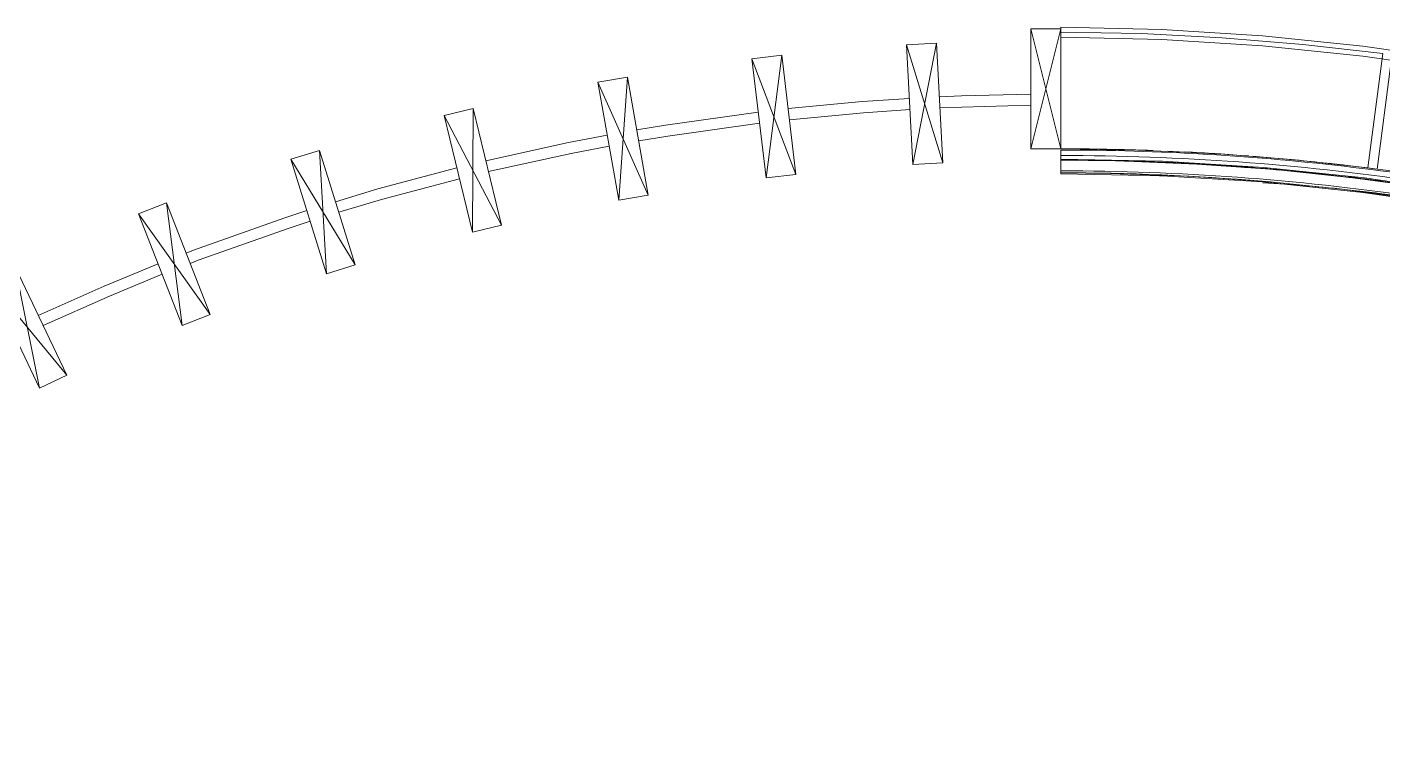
# Model space of a CAD drawing. Header units: inches. Extents: x -2349 to 1043, y -456 to 2193.
# Drawn here: x 708.7 to 844.3, y 476.8 to 547.3 of the extents above; entities that cross this region are included whole.
import ezdxf

# ---------------------------------------------------------------- set-up
doc = ezdxf.new("R2010")
doc.units = ezdxf.units.IN
doc.header["$MEASUREMENT"] = 0
doc.layers.add('A-GENM', color=13, linetype='Continuous', lineweight=9)
doc.layers.add('A-WALL', color=113, linetype='Continuous', lineweight=13)

# ---------------------------------------------------------------- blocks, each defined once
blk = doc.blocks.new('Walls 1 - Walls 1-7438491-7TH FLOOR POWER _ SIGNAL')
at = {"layer": 'A-WALL'}
for p, q in [((812.1, 547.3), (812.1, 546.3)), ((812.1, 546.8), (812.1, 535.12)), ((844.33, 544.65), (842.82, 533.21)), ((842.82, 533.21), (844.33, 544.65)), ((843.74, 533.09), (845.12, 543.61)), ((842.82, 533.21), (843.74, 533.09))]:
    blk.add_line(p, q, dxfattribs=at)
at = {"layer": 'A-WALL', "lineweight": 9}
for p, q in [((812.1, 535.12), (820.11, 534.99)), ((812.1, 534.45), (812.1, 535)), ((812.1, 534.48), (812.1, 534.45)), ((822.76, 534.89), (828.11, 534.6)), ((831.27, 534.38), (836.09, 533.96)), ((812.1, 534.03), (812.1, 534.09)), ((812.1, 533.97), (812.1, 534.03)), ((812.1, 534), (812.1, 533.94)), ((813.69, 533.95), (812.1, 533.98)), ((812.1, 533.98), (812.1, 533.97)), ((812.1, 532.91), (812.1, 533.91)), ((824.17, 533.65), (823.85, 533.67)), ((812.1, 532.72), (812.1, 532.91)), ((822.34, 532.41), (821.99, 532.43))]:
    blk.add_line(p, q, dxfattribs=at)
at = {"layer": 'A-WALL', "flags": 128}
for points in [[(999.58, 450.52), (994.87, 457.93), (989.75, 465.16), (984.2, 472.16), (978.26, 478.94), (971.93, 485.47), (965.22, 491.75), (958.16, 497.75), (950.76, 503.46), (943.04, 508.86), (935.01, 513.96), (926.7, 518.73), (918.11, 523.16), (909.28, 527.24), (900.23, 530.97), (890.96, 534.33), (881.52, 537.31), (871.91, 539.92), (862.16, 542.14), (852.29, 543.97), (842.33, 545.4), (832.29, 546.44), (822.21, 547.07), (812.1, 547.3)], [(844.33, 544.65), (836.31, 545.57), (828.26, 546.24), (820.19, 546.65), (812.1, 546.8)], [(812.1, 546.3), (822.21, 546.07), (832.29, 545.44), (842.33, 544.4), (852.29, 542.97), (862.16, 541.14), (871.91, 538.92), (881.52, 536.31), (890.96, 533.33), (900.23, 529.97), (909.28, 526.24), (918.11, 522.16), (926.7, 517.73), (935.01, 512.96), (943.04, 507.86), (950.76, 502.46), (958.16, 496.75), (965.22, 490.75), (971.93, 484.47), (978.26, 477.94), (984.2, 471.16), (989.75, 464.16), (994.87, 456.93), (999.58, 449.52)], [(812.1, 535.12), (819.81, 535), (827.51, 534.64), (835.18, 534.04), (842.82, 533.21)]]:
    blk.add_lwpolyline(points, dxfattribs=at)
at = {"layer": 'A-WALL', "lineweight": 9, "flags": 128}
for points in [[(796.97, 540.17), (792.25, 539.84), (784.82, 539.14)], [(809.1, 540.6), (802.16, 540.43), (799.97, 540.33)], [(781.84, 538.8), (772.58, 537.49), (769.7, 537.01)], [(784.96, 538.02), (792.36, 538.72), (797.03, 539.04)], [(800.03, 539.21), (802.22, 539.3), (809.1, 539.48)], [(769.89, 535.91), (772.8, 536.39), (781.98, 537.68)], [(766.74, 536.49), (762.87, 535.74), (754.59, 533.93)], [(754.86, 532.84), (763.14, 534.65), (766.94, 535.38)], [(812.1, 534.09), (812.1, 534.1), (812.1, 534.14), (812.1, 534.2), (812.1, 534.27), (812.1, 534.36), (812.1, 534.45)], [(751.68, 533.21), (743.8, 531.1), (739.55, 529.83)], [(812.1, 534.09), (822.27, 533.88), (832.41, 533.25), (842.5, 532.21), (852.52, 530.75), (862.44, 528.87), (872.22, 526.6), (881.86, 523.92), (891.32, 520.85), (900.58, 517.39), (909.62, 513.55), (918.41, 509.35), (926.94, 504.79), (933.46, 500.91)], [(812.1, 533.93), (812.1, 533.95), (812.1, 533.97), (812.1, 533.98), (812.1, 533.99), (812.1, 534)], [(812.1, 533.91), (812.1, 533.93), (812.1, 533.95), (812.1, 533.96), (812.1, 533.97), (812.1, 533.98), (812.1, 533.98)], [(933.37, 500.87), (933.34, 500.89), (927.16, 504.53), (920.79, 508), (914.25, 511.27), (907.53, 514.35), (900.66, 517.23), (893.65, 519.89), (886.5, 522.34), (879.22, 524.58), (871.82, 526.58), (864.32, 528.35), (856.73, 529.88), (849.06, 531.18), (841.32, 532.23), (833.54, 533.04), (825.71, 533.6), (817.85, 533.91), (812.1, 533.97)], [(823.53, 533.69), (822.26, 533.77), (820.36, 533.81)], [(833.98, 532.98), (832.4, 533.14), (830.5, 533.26)], [(839.45, 533.61), (845.12, 532.91), (853.27, 531.67)], [(739.88, 528.77), (744.17, 530.04), (751.94, 532.13)], [(934.29, 498.78), (932.39, 500), (926.21, 503.62), (919.85, 507.07), (913.32, 510.32), (906.62, 513.38), (899.75, 516.24), (892.75, 518.88), (885.61, 521.31), (878.34, 523.52), (870.95, 525.5), (863.47, 527.25), (855.89, 528.76), (848.23, 530.03), (840.51, 531.06), (832.74, 531.84), (824.93, 532.38), (817.09, 532.66), (812.1, 532.72)], [(812.1, 532.63), (812.1, 532.64), (812.1, 532.65), (812.1, 532.68), (812.1, 532.72)], [(934.73, 498.43), (934.4, 498.65), (926.22, 503.52), (917.75, 508.05), (909.02, 512.22), (900.04, 516.03), (890.84, 519.47), (881.44, 522.52), (871.86, 525.18), (862.13, 527.44), (852.28, 529.3), (842.32, 530.76), (832.29, 531.8), (822.21, 532.42), (812.1, 532.63)], [(812.1, 532.63), (822.21, 532.42), (832.29, 531.8), (842.32, 530.76), (852.28, 529.3), (862.13, 527.44), (871.86, 525.18), (881.44, 522.52), (890.84, 519.47), (900.04, 516.03), (909.02, 512.22), (917.75, 508.05), (926.22, 503.52), (934.4, 498.65), (934.73, 498.43)], [(844.06, 531.87), (842.49, 532.1), (840.92, 532.26)], [(736.69, 528.93), (734.49, 528.22), (725.35, 524.97), (724.6, 524.69)], [(725.01, 523.65), (725.82, 523.96), (734.91, 527.18), (737.02, 527.87)], [(721.8, 523.6), (716.41, 521.37), (709.82, 518.43)], [(710.3, 517.42), (716.93, 520.38), (722.21, 522.56)]]:
    blk.add_lwpolyline(points, dxfattribs=at)
at = {"layer": 'A-WALL', "lineweight": 9}
for start_param, end_param in [(1.525443, 1.570796), (1.478409, 1.510102), (1.42986, 1.461548)]:
    blk.add_ellipse((812.1, 367.12), major_axis=(204, 0), ratio=0.823529, start_param=start_param, end_param=end_param, dxfattribs=at)
for points in [[(998.35, 435.41), (994.37, 442.77), (985.12, 457.02), (967.66, 476.53), (946.99, 493.78), (923.52, 508.4), (897.75, 520.11), (870.2, 528.64), (841.46, 533.84), (821.88, 535), (812.1, 535)], [(812.61, 534), (812.44, 534), (812.27, 534), (812.1, 534)], [(813.74, 533.99), (813.42, 534), (813.11, 534), (812.8, 534)], [(814.19, 533.99), (814.14, 533.99), (814.1, 533.99), (814.05, 533.99)], [(821.53, 533.82), (821.11, 533.84), (820.69, 533.85), (820.28, 533.86)], [(823.66, 533.73), (823.35, 533.74), (823.04, 533.76), (822.72, 533.77)], [(824.25, 533.7), (824.09, 533.71), (823.92, 533.72), (823.76, 533.72)], [(824.49, 533.69), (824.44, 533.69), (824.4, 533.69), (824.36, 533.7)], [(831.48, 533.24), (831.12, 533.27), (830.76, 533.29), (830.4, 533.32)], [(832.82, 533.13), (832.7, 533.14), (832.59, 533.15), (832.47, 533.16)], [(833.14, 533.1), (833.1, 533.1), (833.06, 533.11), (833.03, 533.11)], [(833.99, 533.03), (833.79, 533.04), (833.6, 533.06), (833.4, 533.08)], [(832.26, 531.88), (825.56, 532.44), (818.83, 532.72), (812.1, 532.72)], [(843.16, 532.03), (843.13, 532.04), (843.1, 532.04), (843.08, 532.04)], [(844.06, 531.92), (843.9, 531.94), (843.73, 531.96), (843.56, 531.98)], [(852.26, 529.39), (848.97, 529.94), (845.67, 530.48), (842.34, 530.86)]]:
    blk.add_open_spline(points, degree=3, dxfattribs=at)
for points, knots in [([(933.72, 501.22), (928.83, 504.22), (918.15, 510.19), (900.86, 517.98), (882.86, 524.25), (865.04, 528.9), (841.82, 533.16), (823.99, 534.45), (812.1, 534.45)], [0.4436204, 0.4436204, 0.4436204, 0.4436204, 0.5217391, 0.6086957, 0.6956522, 0.7717391, 0.8478261, 1, 1, 1, 1]), ([(933.4, 500.86), (929.9, 503.01), (918.32, 509.65), (897.39, 519.15), (869.96, 527.65), (841.34, 532.83), (821.84, 533.98), (812.1, 533.98)], [-2.2112126, -2.2112126, -2.2112126, -2.2112126, -2.1467054, -2.0027281, -1.8587508, -1.7147736, -1.5707963, -1.5707963, -1.5707963, -1.5707963]), ([(933.11, 499.78), (928.2, 502.81), (917.53, 508.77), (900.29, 516.54), (882.41, 522.78), (864.71, 527.4), (841.63, 531.63), (823.91, 532.91), (812.1, 532.91)], [0.442547, 0.442547, 0.442547, 0.442547, 0.5217391, 0.6086957, 0.6956522, 0.7717391, 0.8478261, 1, 1, 1, 1]), ([(842.33, 530.84), (841.91, 530.89), (838.59, 531.3), (835.26, 531.56), (832.33, 531.72)], [-1.72099918, -1.72099918, -1.72099918, -1.72099918, -1.71477358, -1.67115436, -1.67115436, -1.67115436, -1.67115436]), ([(841.8, 532.2), (841.61, 532.22), (841.32, 532.26), (841.03, 532.29), (840.92, 532.31)], [-1.717565582, -1.717565582, -1.717565582, -1.717565582, -1.714773584, -1.713212239, -1.713212239, -1.713212239, -1.713212239])]:
    blk.add_open_spline(points, degree=3, knots=knots, dxfattribs=at)
blk = doc.blocks.new('WOOD - WOOD-V79-7TH FLOOR POWER _ SIGNAL')
at = {"layer": 'A-GENM'}
for p, q in [((-0.76, -20.23), (2.24, -8.23)), ((-0.76, -8.23), (2.24, -20.23)), ((2.24, -8.23), (-0.76, -8.23)), ((-0.76, -8.23), (-0.76, -20.23)), ((2.24, -20.23), (2.24, -8.23)), ((-0.76, -20.23), (2.24, -20.23))]:
    blk.add_line(p, q, dxfattribs=at)
blk = doc.blocks.new('WOOD - WOOD-V80-7TH FLOOR POWER _ SIGNAL')
at = {"layer": 'A-GENM'}
for p, q in [((-0.76, -20.23), (2.24, -8.23)), ((-0.76, -8.23), (2.24, -20.23)), ((2.24, -8.23), (-0.76, -8.23)), ((2.24, -20.23), (2.24, -8.23)), ((-0.76, -20.23), (2.24, -20.23))]:
    blk.add_line(p, q, dxfattribs=at)

msp = doc.modelspace()

# ---------------------------------------------------------------- block references
at = {"layer": 'A-GENM'}
for name, p, rotation in [('WOOD - WOOD-V80-7TH FLOOR POWER _ SIGNAL', (811.34, 526.89), 180), ('WOOD - WOOD-V79-7TH FLOOR POWER _ SIGNAL', (799.99, 525.45), 183.0249999999725), ('WOOD - WOOD-V79-7TH FLOOR POWER _ SIGNAL', (785.81, 524.3), 186.7249999999962), ('WOOD - WOOD-V79-7TH FLOOR POWER _ SIGNAL', (771.53, 522.25), 190.0249999999887), ('WOOD - WOOD-V79-7TH FLOOR POWER _ SIGNAL', (757.39, 519.32), 193.7499999999868), ('WOOD - WOOD-V79-7TH FLOOR POWER _ SIGNAL', (743.23, 515.42), 197.2499999999768), ('WOOD - WOOD-V79-7TH FLOOR POWER _ SIGNAL', (729.28, 510.58), 201.2499999999733), ('WOOD - WOOD-V79-7TH FLOOR POWER _ SIGNAL', (715.52, 504.71), 205.4999999999728)]:
    msp.add_blockref(name, p, dxfattribs=dict(at, rotation=rotation))
at = {"layer": 'A-WALL', "lineweight": 9}
msp.add_blockref('Walls 1 - Walls 1-7438491-7TH FLOOR POWER _ SIGNAL', (0, 0), dxfattribs=at)

doc.saveas('drawing.dxf')
